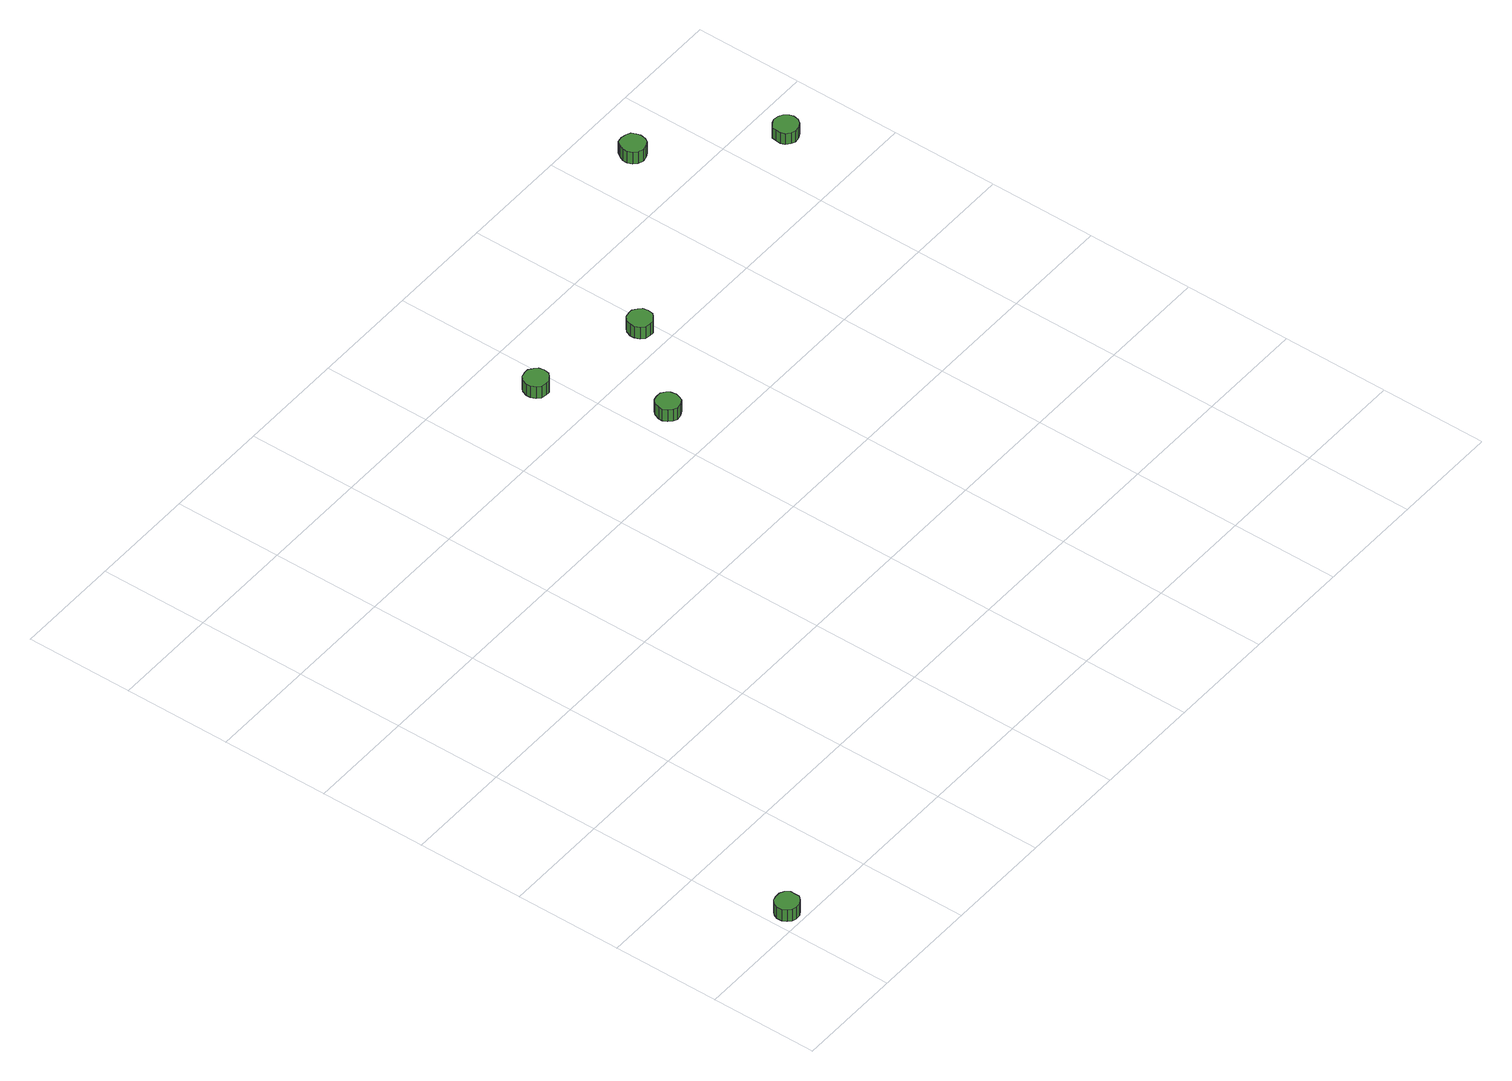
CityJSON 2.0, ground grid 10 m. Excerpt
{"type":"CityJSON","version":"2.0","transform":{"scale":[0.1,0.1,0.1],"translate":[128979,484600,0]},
"CityObjects":{
"tree1":{"type":"SolitaryVegetationObject","attributes":{"function":"something"},"geometry":[{"type":"MultiSurface","lod":"1","boundaries":[[[0,1,2,3,4,5,6,7,8,9,10,11,12,13,14]],[[15,16,17,18,19,20,21,22,23,24,25,26,27,28,29]],[[0,29,28,1]],[[1,28,27,2]],[[2,27,26,3]],[[3,26,25,4]],[[4,25,24,5]],[[5,24,23,6]],[[6,23,22,7]],[[7,22,21,8]],[[8,21,20,9]],[[9,20,19,10]],[[10,19,18,11]],[[11,18,17,12]],[[12,17,16,13]],[[13,16,15,14]],[[14,15,29,0]]]}]},
"tree2":{"type":"SolitaryVegetationObject","attributes":{"function":"something"},"geometry":[{"type":"MultiSurface","lod":"1","boundaries":[[[30,31,32,33,34,35,36,37,38,39,40,41,42,43,44]],[[45,46,47,48,49,50,51,52,53,54,55,56,57,58,59]],[[30,59,58,31]],[[31,58,57,32]],[[32,57,56,33]],[[33,56,55,34]],[[34,55,54,35]],[[35,54,53,36]],[[36,53,52,37]],[[37,52,51,38]],[[38,51,50,39]],[[39,50,49,40]],[[40,49,48,41]],[[41,48,47,42]],[[42,47,46,43]],[[43,46,45,44]],[[44,45,59,30]]]}]},
"tree3":{"type":"SolitaryVegetationObject","attributes":{"function":"something"},"geometry":[{"type":"MultiSurface","lod":"1","boundaries":[[[60,61,62,63,64,65,66,67,68,69,70,71,72,73,74]],[[75,76,77,78,79,80,81,82,83,84,85,86,87,88,89]],[[60,89,88,61]],[[61,88,87,62]],[[62,87,86,63]],[[63,86,85,64]],[[64,85,84,65]],[[65,84,83,66]],[[66,83,82,67]],[[67,82,81,68]],[[68,81,80,69]],[[69,80,79,70]],[[70,79,78,71]],[[71,78,77,72]],[[72,77,76,73]],[[73,76,75,74]],[[74,75,89,60]]]}]},
"tree4":{"type":"SolitaryVegetationObject","attributes":{"function":"something"},"geometry":[{"type":"MultiSurface","lod":"1","boundaries":[[[90,91,92,93,94,95,96,97,98,99,100,101,102,103,104]],[[105,106,107,108,109,110,111,112,113,114,115,116,117,118,119]],[[90,119,118,91]],[[91,118,117,92]],[[92,117,116,93]],[[93,116,115,94]],[[94,115,114,95]],[[95,114,113,96]],[[96,113,112,97]],[[97,112,111,98]],[[98,111,110,99]],[[99,110,109,100]],[[100,109,108,101]],[[101,108,107,102]],[[102,107,106,103]],[[103,106,105,104]],[[104,105,119,90]]]}]},
"tree5":{"type":"SolitaryVegetationObject","attributes":{"function":"something"},"geometry":[{"type":"MultiSurface","lod":"1","boundaries":[[[120,121,122,123,124,125,126,127,128,129,130,131,132,133,134]],[[135,136,137,138,139,140,141,142,143,144,145,146,147,148,149]],[[120,149,148,121]],[[121,148,147,122]],[[122,147,146,123]],[[123,146,145,124]],[[124,145,144,125]],[[125,144,143,126]],[[126,143,142,127]],[[127,142,141,128]],[[128,141,140,129]],[[129,140,139,130]],[[130,139,138,131]],[[131,138,137,132]],[[132,137,136,133]],[[133,136,135,134]],[[134,135,149,120]]]}]},
"tree6":{"type":"SolitaryVegetationObject","attributes":{"function":"something"},"geometry":[{"type":"MultiSurface","lod":"1","boundaries":[[[150,151,152,153,154,155,156,157,158,159,160,161,162,163,164]],[[165,166,167,168,169,170,171,172,173,174,175,176,177,178,179]],[[150,179,178,151]],[[151,178,177,152]],[[152,177,176,153]],[[153,176,175,154]],[[154,175,174,155]],[[155,174,173,156]],[[156,173,172,157]],[[157,172,171,158]],[[158,171,170,159]],[[159,170,169,160]],[[160,169,168,161]],[[161,168,167,162]],[[162,167,166,163]],[[163,166,165,164]],[[164,165,179,150]]]}]}
},
"vertices":[
[23,12,23],[23,16,23],[20,20,23],[16,22,23],[11,22,23],[7,21,23],[4,18,23],[2,14,23],[2,9,23],[4,5,23],[7,2,23],[11,1,23],[16,1,23],[20,4,23],[23,7,23],[23,7,10],[20,4,10],[16,1,10],[11,1,10],[7,2,10],[4,5,10],[2,9,10],[2,14,10],[4,18,10],[7,21,10],[11,22,10],[16,22,10],[20,20,10],[23,16,10],[23,12,10],
[389,546,24],[388,551,24],[385,554,24],[381,557,24],[377,557,24],[372,556,24],[369,553,24],[367,548,24],[367,544,24],[369,539,24],[372,536,24],[377,535,24],[381,535,24],[385,538,24],[388,541,24],[388,541,11],[385,538,11],[381,535,11],[377,535,11],[372,536,11],[369,539,11],[367,544,11],[367,548,11],[369,553,11],[372,556,11],[377,557,11],[381,557,11],[385,554,11],[388,551,11],[389,546,11],
[428,441,28],[427,446,28],[425,449,28],[421,452,28],[416,452,28],[412,451,28],[409,448,28],[407,443,28],[407,439,28],[409,435,28],[412,432,28],[416,430,28],[421,431,28],[425,433,28],[427,437,28],[427,437,15],[425,433,15],[421,431,15],[416,430,15],[412,432,15],[409,435,15],[407,439,15],[407,443,15],[409,448,15],[412,451,15],[416,452,15],[421,452,15],[425,449,15],[427,446,15],[428,441,15],
[496,521,24],[495,526,24],[492,529,24],[488,532,24],[484,532,24],[479,531,24],[476,528,24],[474,523,24],[474,519,24],[476,514,24],[479,511,24],[484,510,24],[488,510,24],[492,513,24],[495,516,24],[495,516,11],[492,513,11],[488,510,11],[484,510,11],[479,511,11],[476,514,11],[474,519,11],[474,523,11],[476,528,11],[479,531,11],[484,532,11],[488,532,11],[492,529,11],[495,526,11],[496,521,11],
[662,655,17],[661,659,17],[659,663,17],[655,665,17],[650,666,17],[645,665,17],[642,661,17],[640,657,17],[640,652,17],[642,648,17],[645,645,17],[650,643,17],[655,644,17],[659,646,17],[661,650,17],[661,650,4],[659,646,4],[655,644,4],[650,643,4],[645,645,4],[642,648,4],[640,652,4],[640,657,4],[642,661,4],[645,665,4],[650,666,4],[655,665,4],[659,663,4],[661,659,4],[662,655,4],
[756,570,16],[755,574,16],[752,578,16],[748,580,16],[743,581,16],[739,579,16],[735,576,16],[734,572,16],[734,567,16],[735,563,16],[739,560,16],[743,558,16],[748,559,16],[752,561,16],[755,565,16],[755,565,4],[752,561,4],[748,559,4],[743,558,4],[739,560,4],[735,563,4],[734,567,4],[734,572,4],[735,576,4],[739,579,4],[743,581,4],[748,580,4],[752,578,4],[755,574,4],[756,570,4]
]}
